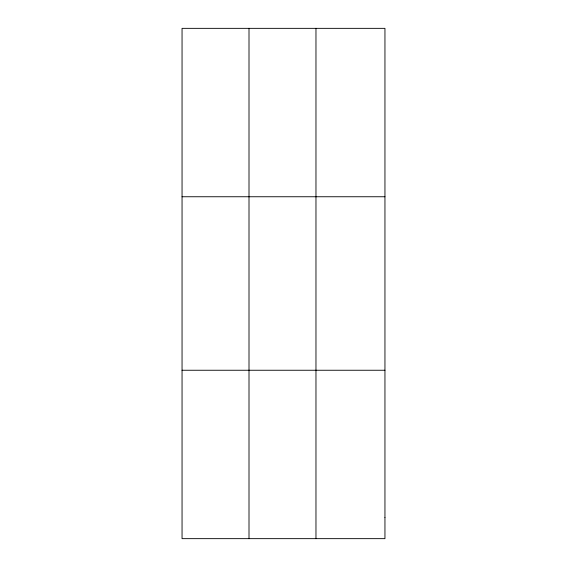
<?xml version="1.0" encoding="UTF-8"?>
<svg xmlns="http://www.w3.org/2000/svg" width="567" height="567" viewBox="0 0 567 567"><rect width="100%" height="100%" fill="white"/><g stroke="black" fill="none" stroke-linecap="round" stroke-linejoin="round"><path stroke-width="0.85" d="M249.005 538.65L249.005 28.35M315.968 538.65L315.968 28.35M182.05 196.749L384.95 196.749M182.05 370.251L384.95 370.251M384.95 517.6L384.95 538.65L182.05 538.65L182.05 28.35L384.95 28.35L384.95 517.6"/></g></svg>
